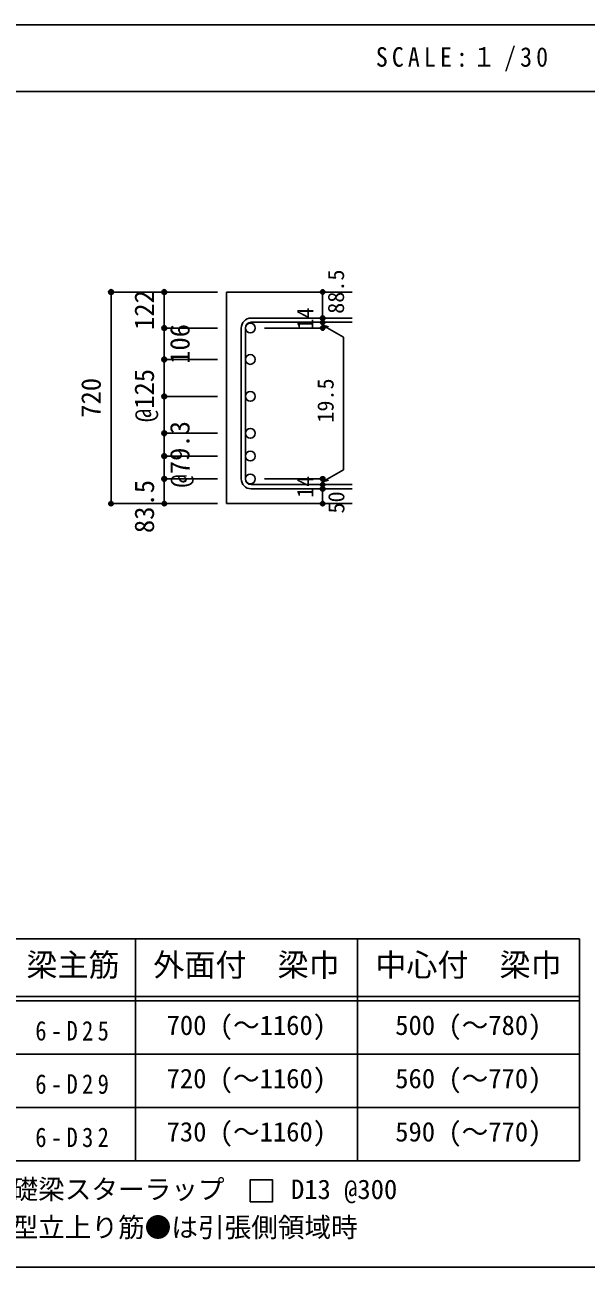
# Model space of a CAD drawing. Units: millimetres at full size, sheet at 1:30, with parts at other scales. Extents: x -5973 to 5954, y -4195 to 4201.
# Drawn here: x 1736 to 3633, y 3 to 4201 of the extents above; entities that cross this region are included whole.
import ezdxf
from ezdxf.enums import TextEntityAlignment as Align

# ---------------------------------------------------------------- set-up
doc = ezdxf.new("R2010")
doc.units = ezdxf.units.MM
doc.header["$LTSCALE"] = 30
doc.header["$PDMODE"] = 32
doc.header["$PDSIZE"] = 15
for name, color, linetype in [('0-1_躯体線', 2, 'Continuous'), ('0-5_基礎梁筋', 7, 'Continuous'), ('0-6_スタラップ筋', 7, 'Continuous'), ('0-D_寸法', 4, 'Continuous'), ('6-7_文字', 7, 'Continuous'), ('6-E_枠', 7, 'Continuous'), ('F-0_枠', 6, 'Continuous')]:
    doc.layers.add(name, color=color, linetype=linetype)
doc.styles.add('ＭＳ ゴシック', font='')
doc.styles.get('ＭＳ ゴシック').set_extended_font_data('MS Gothic')

msp = doc.modelspace()

# ---------------------------------------------------------------- linework, layer by layer
at = {"layer": '0-1_躯体線'}
for p, q in [((2842.44, 3298.3), (2417.44, 3298.3)), ((2417.44, 3298.3), (2417.44, 2583.28)), ((2842.44, 2583.28), (2417.44, 2583.28))]:
    msp.add_line(p, q, dxfattribs=at)
at = {"layer": '0-5_基礎梁筋', "color": 3}
for centre in [(2497.94, 3176.6), (2497.94, 3070.28), (2497.94, 2945.53), (2497.94, 2820.78), (2497.94, 2743.78), (2497.94, 2666.78)]:
    msp.add_circle(centre, 16.5, dxfattribs=at)
at = {"layer": '0-5_基礎梁筋'}
for p in [(2027.44, 3298.3), (2027.44, 2583.28)]:
    msp.add_point(p, dxfattribs=at)
at = {"layer": '0-6_スタラップ筋'}
for p, q in [((2842.44, 3210.1), (2500.94, 3210.1)), ((2842.44, 3196.1), (2500.94, 3196.1)), ((2467.44, 3176.6), (2467.44, 2666.78)), ((2481.44, 3176.6), (2481.44, 2666.78)), ((2842.44, 2647.28), (2500.94, 2647.28)), ((2842.44, 2633.28), (2500.94, 2633.28))]:
    msp.add_line(p, q, dxfattribs=at)
for centre, radius, start, end in [((2500.94, 3176.6), 33.5, 90, 180), ((2500.94, 3176.6), 19.5, 90, 180), ((2500.94, 2666.78), 33.5, 180, 270), ((2500.94, 2666.78), 19.5, 180, 270)]:
    msp.add_arc(centre, radius, start, end, dxfattribs=at)
at = {"layer": '0-D_寸法'}
for p, q in [((2027.44, 3298.3), (2207.44, 3298.3)), ((2027.44, 3298.3), (2207.44, 3298.3)), ((2027.44, 2583.28), (2027.44, 3298.3)), ((2207.44, 3298.3), (2387.44, 3298.3)), ((2207.44, 3298.3), (2387.44, 3298.3)), ((2207.44, 3176.6), (2207.44, 3298.3)), ((2742.44, 3196.1), (2742.44, 3210.1)), ((2742.44, 3196.1), (2742.44, 3176.6)), ((2207.44, 3176.6), (2387.44, 3176.6)), ((2207.44, 3176.6), (2207.44, 3070.28)), ((2207.44, 3176.6), (2207.44, 2666.78)), ((2207.44, 3176.6), (2207.44, 2666.78)), ((2742.44, 3176.6), (2546.35, 3176.6)), ((2742.44, 3186.35), (2761.76, 3181.18)), ((2742.44, 3186.35), (2812.5, 3145.9)), ((2812.5, 3145.9), (2812.5, 2697.48)), ((2207.44, 3070.28), (2387.44, 3070.28)), ((2207.44, 3070.28), (2387.44, 3070.28)), ((2207.44, 3070.28), (2207.44, 2666.78)), ((2207.44, 2945.53), (2387.44, 2945.53)), ((2207.44, 2945.53), (2387.44, 2945.53)), ((2207.44, 2820.78), (2387.44, 2820.78)), ((2207.44, 2743.78), (2387.44, 2743.78)), ((2742.44, 2657.03), (2812.5, 2697.48)), ((2207.44, 2666.78), (2387.44, 2666.78)), ((2742.44, 2666.78), (2546.35, 2666.78)), ((2742.44, 2647.28), (2742.44, 2666.78)), ((2742.44, 2657.03), (2761.76, 2662.21)), ((2742.44, 2633.28), (2742.44, 2647.28)), ((2742.44, 2583.28), (2742.44, 2633.28)), ((2027.44, 2583.28), (2207.44, 2583.28)), ((2207.44, 2583.28), (2387.44, 2583.28))]:
    msp.add_line(p, q, dxfattribs=at)
for points in [[(2742.44, 3298.3), (2742.44, 3210.1), (2742.44, 3298.3)], [(2207.44, 2619.32), (2207.44, 2666.78), (2207.44, 2583.28)]]:
    msp.add_lwpolyline(points, dxfattribs=at)
for centre, radius in [((2027.44, 3298.3), 8), ((2027.44, 3298.3), 7.2), ((2027.44, 3298.3), 6.4), ((2027.44, 3298.3), 5.6), ((2027.44, 3298.3), 4.8), ((2027.44, 3298.3), 4), ((2027.44, 3298.3), 3.2), ((2027.44, 3298.3), 2.4), ((2027.44, 3298.3), 1.6), ((2027.44, 3298.3), 0.8), ((2207.44, 3298.3), 8), ((2207.44, 3298.3), 7.2), ((2207.44, 3298.3), 6.4), ((2207.44, 3298.3), 5.6), ((2207.44, 3298.3), 4.8), ((2207.44, 3298.3), 4), ((2207.44, 3298.3), 3.2), ((2207.44, 3298.3), 2.4), ((2207.44, 3298.3), 1.6), ((2207.44, 3298.3), 0.8), ((2742.44, 3298.3), 4), ((2742.44, 3298.3), 3.6), ((2742.44, 3298.3), 3.2), ((2742.44, 3298.3), 2.8), ((2742.44, 3298.3), 2.4), ((2742.44, 3298.3), 2), ((2742.44, 3298.3), 1.6), ((2742.44, 3298.3), 1.2), ((2742.44, 3298.3), 0.8), ((2742.44, 3298.3), 0.4), ((2742.44, 3210.1), 4), ((2742.44, 3196.1), 4), ((2742.44, 3210.1), 3.6), ((2742.44, 3196.1), 3.6), ((2742.44, 3210.1), 3.2), ((2742.44, 3196.1), 3.2), ((2742.44, 3210.1), 2.8), ((2742.44, 3196.1), 2.8), ((2742.44, 3210.1), 2.4), ((2742.44, 3196.1), 2.4), ((2742.44, 3210.1), 2), ((2742.44, 3196.1), 2), ((2742.44, 3210.1), 1.6), ((2742.44, 3196.1), 1.6), ((2742.44, 3210.1), 1.2), ((2742.44, 3196.1), 1.2), ((2742.44, 3210.1), 0.8), ((2742.44, 3196.1), 0.8), ((2742.44, 3210.1), 0.4), ((2742.44, 3196.1), 0.4), ((2207.44, 3176.6), 8), ((2207.44, 3176.6), 7.2), ((2207.44, 3176.6), 6.4), ((2207.44, 3176.6), 5.6), ((2207.44, 3176.6), 4.8), ((2207.44, 3176.6), 4), ((2207.44, 3176.6), 3.2), ((2207.44, 3176.6), 2.4), ((2207.44, 3176.6), 1.6), ((2207.44, 3176.6), 0.8), ((2742.44, 3176.6), 4), ((2742.44, 3176.6), 3.6), ((2742.44, 3176.6), 3.2), ((2742.44, 3176.6), 2.8), ((2742.44, 3176.6), 2.4), ((2742.44, 3176.6), 2), ((2742.44, 3176.6), 1.6), ((2742.44, 3176.6), 1.2), ((2742.44, 3176.6), 0.8), ((2742.44, 3176.6), 0.4), ((2207.44, 3070.28), 8), ((2207.44, 3070.28), 7.2), ((2207.44, 3070.28), 6.4), ((2207.44, 3070.28), 5.6), ((2207.44, 3070.28), 4.8), ((2207.44, 3070.28), 4), ((2207.44, 3070.28), 3.2), ((2207.44, 3070.28), 2.4), ((2207.44, 3070.28), 1.6), ((2207.44, 3070.28), 0.8), ((2207.44, 2945.53), 8), ((2207.44, 2945.53), 7.2), ((2207.44, 2945.53), 6.4), ((2207.44, 2945.53), 5.6), ((2207.44, 2945.53), 4.8), ((2207.44, 2945.53), 4), ((2207.44, 2945.53), 3.2), ((2207.44, 2945.53), 2.4), ((2207.44, 2945.53), 1.6), ((2207.44, 2945.53), 0.8), ((2207.44, 2820.78), 8), ((2207.44, 2820.78), 7.2), ((2207.44, 2820.78), 6.4), ((2207.44, 2820.78), 5.6), ((2207.44, 2820.78), 4.8), ((2207.44, 2820.78), 4), ((2207.44, 2820.78), 3.2), ((2207.44, 2820.78), 2.4), ((2207.44, 2820.78), 1.6), ((2207.44, 2820.78), 0.8), ((2207.44, 2743.78), 8), ((2207.44, 2743.78), 7.2), ((2207.44, 2743.78), 6.4), ((2207.44, 2743.78), 5.6), ((2207.44, 2743.78), 4.8), ((2207.44, 2743.78), 4), ((2207.44, 2743.78), 3.2), ((2207.44, 2743.78), 2.4), ((2207.44, 2743.78), 1.6), ((2207.44, 2743.78), 0.8), ((2207.44, 2666.78), 8), ((2207.44, 2666.78), 7.2), ((2207.44, 2666.78), 6.4), ((2207.44, 2666.78), 5.6), ((2207.44, 2666.78), 4.8), ((2207.44, 2666.78), 4), ((2207.44, 2666.78), 3.2), ((2207.44, 2666.78), 2.4), ((2207.44, 2666.78), 1.6), ((2207.44, 2666.78), 0.8), ((2742.44, 2666.78), 4), ((2742.44, 2647.28), 4), ((2742.44, 2666.78), 3.6), ((2742.44, 2647.28), 3.6), ((2742.44, 2666.78), 3.2), ((2742.44, 2647.28), 3.2), ((2742.44, 2666.78), 2.8), ((2742.44, 2647.28), 2.8), ((2742.44, 2666.78), 2.4), ((2742.44, 2647.28), 2.4), ((2742.44, 2666.78), 2), ((2742.44, 2647.28), 2), ((2742.44, 2666.78), 1.6), ((2742.44, 2647.28), 1.6), ((2742.44, 2666.78), 1.2), ((2742.44, 2647.28), 1.2), ((2742.44, 2666.78), 0.8), ((2742.44, 2647.28), 0.8), ((2742.44, 2666.78), 0.4), ((2742.44, 2647.28), 0.4), ((2742.44, 2633.28), 4), ((2742.44, 2633.28), 3.6), ((2742.44, 2633.28), 3.2), ((2742.44, 2633.28), 2.8), ((2742.44, 2633.28), 2.4), ((2742.44, 2633.28), 2), ((2742.44, 2633.28), 1.6), ((2742.44, 2633.28), 1.2), ((2742.44, 2633.28), 0.8), ((2742.44, 2633.28), 0.4), ((2027.44, 2583.28), 7.2), ((2027.44, 2583.28), 6.4), ((2027.44, 2583.28), 5.6), ((2027.44, 2583.28), 4.8), ((2027.44, 2583.28), 4), ((2027.44, 2583.28), 3.2), ((2027.44, 2583.28), 2.4), ((2027.44, 2583.28), 1.6), ((2027.44, 2583.28), 0.8), ((2207.44, 2583.28), 7.2), ((2207.44, 2583.28), 6.4), ((2207.44, 2583.28), 5.6), ((2207.44, 2583.28), 4.8), ((2207.44, 2583.28), 4), ((2207.44, 2583.28), 3.2), ((2207.44, 2583.28), 2.4), ((2207.44, 2583.28), 1.6), ((2207.44, 2583.28), 0.8), ((2742.44, 2583.28), 4), ((2742.44, 2583.28), 3.6), ((2742.44, 2583.28), 3.2), ((2742.44, 2583.28), 2.8), ((2742.44, 2583.28), 2.4), ((2742.44, 2583.28), 2), ((2742.44, 2583.28), 1.6), ((2742.44, 2583.28), 1.2), ((2742.44, 2583.28), 0.8), ((2742.44, 2583.28), 0.4)]:
    msp.add_circle(centre, radius, dxfattribs=at)
at = {"layer": '0-D_寸法', "color": 7}
for p in [(2027.44, 3298.3), (2207.44, 3298.3), (2742.44, 3298.3), (2742.44, 3210.1), (2742.44, 3196.1), (2207.44, 3176.6), (2207.44, 3176.6), (2742.44, 3176.6), (2207.44, 3070.28), (2207.44, 3070.28), (2207.44, 2945.53), (2207.44, 2945.53), (2207.44, 2820.78), (2207.44, 2820.78), (2207.44, 2820.78), (2207.44, 2743.78), (2207.44, 2743.78), (2207.44, 2743.78), (2207.44, 2666.78), (2207.44, 2666.78), (2207.44, 2666.78), (2742.44, 2666.78), (2742.44, 2666.78), (2742.44, 2647.28), (2742.44, 2633.28), (2027.44, 2583.28), (2207.44, 2583.28), (2742.44, 2583.28)]:
    msp.add_point(p, dxfattribs=at)
at = {"layer": '6-7_文字'}
msp.add_lwpolyline([(2498, 223.56), (2573, 223.56), (2573, 298.56), (2498, 298.56)], close=True, dxfattribs=at)
at = {"layer": '6-E_枠', "color": 3}
for p, q in [((1447.71, 1112.77), (3610.24, 1112.77)), ((3610.24, 1112.77), (3610.24, 362.77)), ((1447.71, 362.77), (3610.24, 362.77))]:
    msp.add_line(p, q, dxfattribs=at)
at = {"layer": '6-E_枠'}
for p, q in [((2110.24, 1112.77), (2110.24, 362.77)), ((2860.24, 1112.77), (2860.24, 362.77)), ((1447.71, 917.77), (3610.24, 917.77)), ((1447.71, 902.77), (3610.24, 902.77)), ((1447.71, 722.77), (3610.24, 722.77)), ((1447.71, 542.77), (3610.24, 542.77))]:
    msp.add_line(p, q, dxfattribs=at)
at = {"layer": 'F-0_枠'}
msp.add_line((-5972.88, 4201.15), (5954.1, 4201.15), dxfattribs=at)
at = {"layer": 'F-0_枠', "color": 2}
for p, q in [((-5972.88, 3976.15), (3723.6, 3976.15)), ((3723.6, 2.95), (-5972.88, 2.95))]:
    msp.add_line(p, q, dxfattribs=at)

# ---------------------------------------------------------------- texts
at = {"layer": '0-D_寸法', "style": 'ＭＳ ゴシック'}
for s, height, p in [('88.5', 54.99, (2831.33, 3224.71)), ('122', 65.98, (2192.44, 3169.95)), ('14', 54.99, (2727.21, 3171.44)), ('106', 65.98, (2312.6, 3055.51)), ('@125', 65.98, (2192.44, 2858.79)), ('720', 65.98, (2012.44, 2873.29)), ('19.5', 54.99, (2796.14, 2856.7)), ('@79.3', 65.98, (2312.44, 2637.8)), ('83.5', 65.98, (2192.58, 2483.58)), ('14', 54.99, (2727.18, 2602.61)), ('50', 54.99, (2832.44, 2549.78))]:
    msp.add_text(s, height=height, rotation=90, dxfattribs=at).set_placement(p, align=Align.BOTTOM_LEFT)
at = {"layer": '6-7_文字', "color": 2, "style": 'ＭＳ ゴシック'}
for s, p in [('梁主筋', (1741.48, 962.77)), ('外面付\u3000梁巾', (2170.24, 962.77)), ('中心付\u3000梁巾', (2920.24, 962.77))]:
    msp.add_text(s, height=76.98, dxfattribs=at).set_placement(p, align=Align.BOTTOM_LEFT)
at = {"layer": '6-7_文字', "style": 'ＭＳ ゴシック'}
for s, p in [('700 (～1160)', (2215.24, 767.77)), ('500 (～780)', (2987.74, 767.77)), ('720 (～1160)', (2215.24, 587.77)), ('560 (～770)', (2987.74, 587.77)), ('730 (～1160)', (2215.24, 407.77)), ('590 (～770)', (2987.74, 407.77)), ('※ 基礎梁スターラップ     D13 @300', (1466.27, 213.19)), ('※ 柱型立上り筋●は引張側領域時', (1466.27, 84.68))]:
    msp.add_text(s, height=65.98, dxfattribs=at).set_placement(p, align=Align.BOTTOM_LEFT)
at = {"layer": '6-7_文字', "color": 2, "insert": (2922.26, 4043.65), "char_height": 65.98, "attachment_point": 7, "style": 'ＭＳ ゴシック'}
msp.add_mtext('\\T1.34;\\W0.9;SCALE:１/30', dxfattribs=at)
at = {"layer": '6-7_文字', "char_height": 65.98, "attachment_point": 7, "style": 'ＭＳ ゴシック'}
for s, insert in [('\\T1.38;\\W0.85;6-D25', (1771.48, 767.77)), ('\\T1.38;\\W0.85;6-D29', (1771.48, 587.77)), ('\\T1.38;\\W0.85;6-D32', (1771.48, 407.77))]:
    msp.add_mtext(s, dxfattribs=dict(at, insert=insert))

doc.saveas('drawing.dxf')
